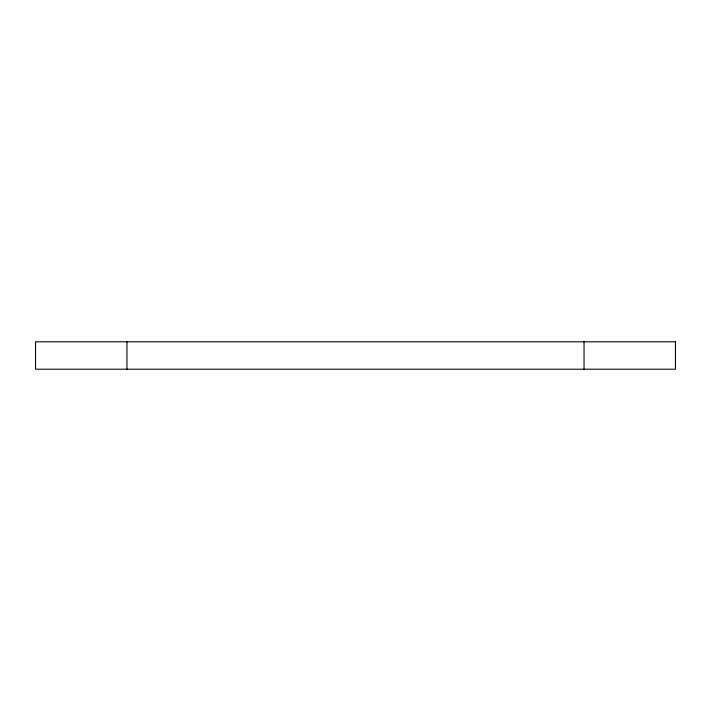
<?xml version="1.0" encoding="UTF-8"?>
<svg xmlns="http://www.w3.org/2000/svg" width="711" height="711" viewBox="0 0 711 711"><rect width="100%" height="100%" fill="white"/><g stroke="black" fill="none" stroke-linecap="round" stroke-linejoin="round"><path stroke-width="1.07" d="M584.033 341.787L584.033 369.213M126.967 341.787L126.967 369.213M675.45 341.787L35.55 341.787L35.55 369.213L675.45 369.213L675.45 341.787"/></g></svg>
